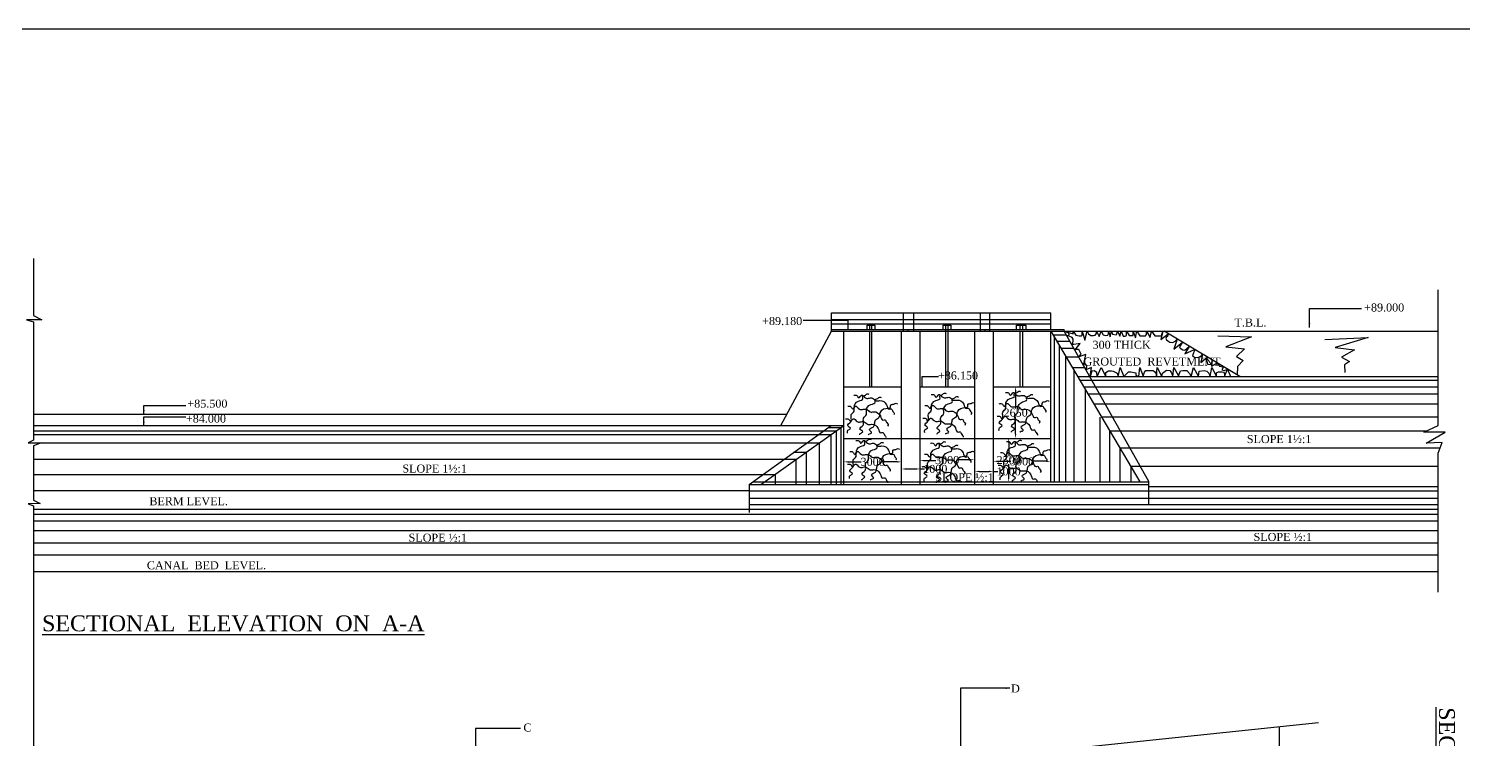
# Model space of a CAD drawing. Header units: millimetres. Extents: x 71701 to 922021, y 11212 to 550189.
# Drawn here: x 372996 to 736921, y 369944 to 550189 of the extents above; entities that cross this region are included whole.
import ezdxf

# ---------------------------------------------------------------- set-up
doc = ezdxf.new("R2010")
doc.units = ezdxf.units.MM
doc.header["$MEASUREMENT"] = 0
doc.header["$PDMODE"] = 66
doc.header["$PDSIZE"] = 170
for name, color, linetype in [('DIM', 5, 'Continuous'), ('DWG. LINE', 1, 'Continuous'), ('HATCH', 2, 'Continuous'), ('TEXT', 7, 'Continuous')]:
    doc.layers.add(name, color=color, linetype=linetype)
doc.layers.add('TITLE', color=7, linetype='Continuous', lineweight=30)
doc.styles.get("Standard").update_dxf_attribs({"font": 'TIMES.TTF', "height": 2030})
doc.dimstyles.get("Standard").update_dxf_attribs({"dimtxt": 2030, "dimasz": 1100, "dimexe": 0.18, "dimexo": 0.0625, "dimgap": 0.09, "dimtad": 0, "dimtih": 1, "dimtoh": 1, "dimdec": 1, "dimzin": 0, "dimdsep": 46, "dimtxsty": 'Standard', "dimcen": 0.09, "dimse1": 1, "dimse2": 1, "dimclrd": 5, "dimclre": 5, "dimclrt": 4, "dimadec": 0, "dimazin": 0, "dimtfac": 1, "dimtdec": 1, "dimtofl": 0, "dimtmove": 0, "dimatfit": 3, "dimfxl": 1, "dimtolj": 1, "dimtzin": 0, "dimarcsym": 0})

# ---------------------------------------------------------------- blocks, each defined once
blk = doc.blocks.new('*D34')
at = {"layer": 'Defpoints', "color": 0}
for p in [(594398, 438513), (599110, 438513), (599110, 438513)]:
    blk.add_point(p, dxfattribs=at)
at = {"layer": 'DIM', "color": 5, "lineweight": -2}
for p, q in [((595498, 438513), (598010, 438513)), ((599110, 438513), (600210, 438513))]:
    blk.add_line(p, q, dxfattribs=at)
at = {"layer": 'DIM', "color": 5}
for points in [[(595498, 438697), (595498, 438330), (594398, 438513)], [(598010, 438697), (598010, 438330), (599110, 438513)]]:
    blk.add_solid(points, dxfattribs=at)
at = {"layer": 'DIM', "color": 4, "insert": (602979, 438513), "char_height": 2030, "attachment_point": 5}
blk.add_mtext('\\A1;1000', dxfattribs=at)
blk = doc.blocks.new('*D35')
at = {"layer": 'Defpoints', "color": 0}
for p in [(599045, 440634), (612922, 440864), (612922, 440864)]:
    blk.add_point(p, dxfattribs=at)
at = {"layer": 'DIM', "color": 5, "lineweight": -2}
for p, q in [((600145, 440653), (603100, 440701)), ((611822, 440846), (608867, 440797))]:
    blk.add_line(p, q, dxfattribs=at)
at = {"layer": 'DIM', "color": 5}
for points in [[(600142, 440836), (600148, 440469), (599045, 440634)], [(611819, 441029), (611825, 440662), (612922, 440864)]]:
    blk.add_solid(points, dxfattribs=at)
at = {"layer": 'DIM', "color": 4, "insert": (605984, 440749), "char_height": 2030, "attachment_point": 5}
blk.add_mtext('\\A1;3000', dxfattribs=at)
blk = doc.blocks.new('*D36')
at = {"layer": 'Defpoints', "color": 0}
for p in [(612988, 437895), (617716, 437895), (617716, 437895)]:
    blk.add_point(p, dxfattribs=at)
at = {"layer": 'DIM', "color": 5, "lineweight": -2}
for p, q in [((614088, 437895), (616616, 437895)), ((617716, 437895), (618816, 437895))]:
    blk.add_line(p, q, dxfattribs=at)
at = {"layer": 'DIM', "color": 5}
for points in [[(614088, 438078), (614088, 437712), (612988, 437895)], [(616616, 438078), (616616, 437712), (617716, 437895)]]:
    blk.add_solid(points, dxfattribs=at)
at = {"layer": 'DIM', "color": 4, "insert": (621585, 437895), "char_height": 2030, "attachment_point": 5}
blk.add_mtext('\\A1;1000', dxfattribs=at)
blk = doc.blocks.new('*D37')
at = {"layer": 'Defpoints', "color": 0}
for p in [(617716, 440453), (632267, 440453), (632267, 440453)]:
    blk.add_point(p, dxfattribs=at)
at = {"layer": 'DIM', "color": 5, "lineweight": -2}
for p, q in [((618816, 440453), (622108, 440453)), ((631167, 440453), (627875, 440453))]:
    blk.add_line(p, q, dxfattribs=at)
at = {"layer": 'DIM', "color": 5}
for points in [[(618816, 440637), (618816, 440270), (617716, 440453)], [(631167, 440637), (631167, 440270), (632267, 440453)]]:
    blk.add_solid(points, dxfattribs=at)
at = {"layer": 'DIM', "color": 4, "insert": (624992, 440453), "char_height": 2030, "attachment_point": 5}
blk.add_mtext('\\A1;3000', dxfattribs=at)
blk = doc.blocks.new('*D38')
at = {"layer": 'Defpoints', "color": 0}
for p in [(579779, 440317), (594398, 440317), (594398, 440317)]:
    blk.add_point(p, dxfattribs=at)
at = {"layer": 'DIM', "color": 5, "lineweight": -2}
for p, q in [((580879, 440317), (584205, 440317)), ((593298, 440317), (589972, 440317))]:
    blk.add_line(p, q, dxfattribs=at)
at = {"layer": 'DIM', "color": 5}
for points in [[(580879, 440500), (580879, 440134), (579779, 440317)], [(593298, 440500), (593298, 440134), (594398, 440317)]]:
    blk.add_solid(points, dxfattribs=at)
at = {"layer": 'DIM', "color": 4, "insert": (587089, 440317), "char_height": 2030, "attachment_point": 5}
blk.add_mtext('\\A1;3000', dxfattribs=at)
blk = doc.blocks.new('*D39')
at = {"layer": 'Defpoints', "color": 0}
for p in [(621592, 446285), (621627, 446285), (621627, 435227)]:
    blk.add_point(p, dxfattribs=at)
at = {"layer": 'DIM', "color": 5, "lineweight": -2}
for p, q in [((621592, 445185), (621592, 441789)), ((621592, 436327), (621592, 439723))]:
    blk.add_line(p, q, dxfattribs=at)
at = {"layer": 'DIM', "color": 5}
for points in [[(621408, 445185), (621775, 445185), (621592, 446285)], [(621408, 436327), (621775, 436327), (621592, 435227)]]:
    blk.add_solid(points, dxfattribs=at)
at = {"layer": 'DIM', "color": 4, "insert": (621592, 440756), "char_height": 2030, "attachment_point": 5}
blk.add_mtext('\\A1;2500', dxfattribs=at)
blk = doc.blocks.new('*D40')
at = {"layer": 'Defpoints', "color": 0}
for p in [(621627, 459333), (623358, 459333), (621627, 446285)]:
    blk.add_point(p, dxfattribs=at)
at = {"layer": 'DIM', "color": 5, "lineweight": -2}
for p, q in [((623358, 458233), (623358, 453841)), ((623358, 447385), (623358, 451776))]:
    blk.add_line(p, q, dxfattribs=at)
at = {"layer": 'DIM', "color": 5}
for points in [[(623175, 458233), (623541, 458233), (623358, 459333)], [(623175, 447385), (623541, 447385), (623358, 446285)]]:
    blk.add_solid(points, dxfattribs=at)
at = {"layer": 'DIM', "color": 4, "insert": (623358, 452809), "char_height": 2030, "attachment_point": 5}
blk.add_mtext('\\A1;2650', dxfattribs=at)

msp = doc.modelspace()

# ---------------------------------------------------------------- linework, layer by layer
at = {"layer": 'DWG. LINE'}
for p, q in [((374186.15, 491909.26), (374186.15, 477478.61)), ((730510.15, 449508.5), (730510.15, 483983.18)), ((374186.15, 477478.61), (376293.47, 476306.84)), ((576626.8, 473434.56), (576626.8, 478113.89)), ((576626.8, 478113.89), (632267.49, 478113.89)), ((594910.01, 473434.56), (594910.01, 478113.89)), ((597527.31, 473434.56), (597527.31, 478113.89)), ((614402.76, 473434.56), (614402.76, 478113.89)), ((616788.4, 473434.56), (616788.4, 478113.89)), ((632267.49, 473881.01), (632267.49, 478113.89)), ((376293.47, 476306.84), (372408.06, 476343.45)), ((372408.06, 476343.45), (374186.15, 475794.19)), ((374186.15, 475794.19), (374186.15, 445810.06)), ((563786.06, 449537.5), (576626.8, 473434.56)), ((576626.8, 476433.69), (632267.49, 476433.69)), ((576626.8, 475340.59), (632267.49, 475340.59)), ((576626.8, 473881.01), (635699.95, 473881.01)), ((576626.8, 473434.56), (730510.15, 473434.56)), ((579779.49, 434558.1), (579779.49, 473434.56)), ((585725.02, 473881.01), (585725.02, 474973.27)), ((585725.02, 474973.27), (587608.95, 474973.27)), ((586366.23, 473881.01), (586366.23, 474973.27)), ((586366.23, 459332.6), (586366.23, 473434.56)), ((586905.48, 473881.01), (586905.48, 474973.27)), ((586905.48, 459332.6), (586905.48, 473434.56)), ((587608.95, 474973.27), (587608.95, 473881.01)), ((594397.67, 434558.1), (594397.67, 473434.56)), ((596039.1, 473881.01), (596039.1, 473434.56)), ((599110.37, 434558.1), (599110.37, 473434.56)), ((605006.15, 473881.01), (605006.15, 474973.27)), ((605006.15, 474973.27), (606890.08, 474973.27)), ((605615.38, 459332.6), (605615.38, 474973.27)), ((606244.5, 459332.6), (606244.5, 474973.27)), ((606890.08, 474973.27), (606890.08, 473881.01)), ((612987.56, 434558.1), (612987.56, 473434.56)), ((615580.99, 473881.01), (615580.99, 473434.56)), ((617716.08, 434558.1), (617716.08, 473434.56)), ((623586.31, 473881.01), (623586.31, 474952.21)), ((623586.31, 474952.21), (625987.1, 474952.21)), ((624488.86, 473881.01), (624488.86, 474952.21)), ((624488.86, 459332.6), (624488.86, 473434.56)), ((625196.89, 473881.01), (625196.89, 474952.21)), ((625196.89, 459332.6), (625196.89, 473434.56)), ((625987.1, 474952.21), (625987.1, 473881.01)), ((632267.49, 473434.56), (654895.13, 435227.41)), ((632267.49, 435227.41), (632267.49, 473434.56)), ((635699.95, 473434.56), (635699.95, 473881.01)), ((657140.4, 435315.83), (635699.95, 473434.56)), ((680247.85, 461948.07), (660997.42, 473434.56)), ((632781.87, 472566.02), (636188.47, 472566.02)), ((633219.35, 435227.41), (633219.35, 471827.33)), ((633761.62, 470911.7), (637118.96, 470911.7)), ((634448.84, 435227.41), (634448.84, 469751.33)), ((634823.45, 469118.78), (638127.42, 469118.78)), ((636114.59, 435227.41), (636114.59, 466938.67)), ((636114.59, 466938.67), (639355.65, 466935.12)), ((637716.43, 464233.94), (640874.97, 464233.94)), ((638176.95, 435227.41), (638176.95, 463456.34)), ((579779.49, 459332.6), (594397.67, 459332.6)), ((599110.37, 459332.6), (612987.56, 459332.6)), ((617716.08, 459332.6), (632267.49, 459332.6)), ((639070.21, 461948.07), (730510.15, 461948.07)), ((639607.6, 461040.66), (730510.15, 461040.66)), ((640619.18, 459332.6), (730510.15, 459332.6)), ((641111.85, 435227.41), (641111.85, 458500.72)), ((641662.36, 457571.17), (730510.15, 457571.17)), ((643148.11, 455062.45), (730510.15, 455062.45)), ((374186.15, 452381.11), (565314.03, 452381.11)), ((644756.35, 451635.97), (644756.35, 435227.41)), ((645108.04, 451753.09), (730510.15, 451753.09)), ((374186.15, 449537.5), (579779.49, 449537.5)), ((374186.15, 448178.98), (577848.75, 448178.98)), ((555757.91, 434541.27), (576522.81, 449537.5)), ((558753.66, 434558.1), (579779.49, 449556.21)), ((578983.5, 448988.41), (575762.51, 448988.41)), ((577848.75, 448178.98), (577848.75, 434558.1)), ((578983.5, 448988.41), (578983.5, 434558.1)), ((647202.62, 448216.35), (727756.29, 448216.35)), ((647202.62, 448216.35), (647202.62, 435227.41)), ((726917.57, 447822.81), (730510.15, 449508.5)), ((732316.43, 447822.81), (726917.57, 447822.81)), ((727500.37, 445024.6), (732316.43, 447822.81)), ((374186.15, 445810.06), (372867.74, 445106.83)), ((372867.74, 445106.83), (376185.66, 445103.89)), ((374186.15, 447231.41), (576520.36, 447231.41)), ((376185.66, 445103.89), (374186.15, 444362.85)), ((374186.15, 444362.85), (374186.15, 430605.44)), ((376185.66, 445103.89), (573537.79, 445103.89)), ((573537.79, 445103.89), (573537.79, 434558.1)), ((576520.36, 447231.41), (576520.36, 434558.1)), ((579779.49, 446284.57), (632267.49, 446284.57)), ((731518.84, 445269.79), (727500.37, 445024.6)), ((730510.15, 442500.5), (731518.84, 445269.79)), ((374186.15, 440962.66), (567732.21, 440962.66)), ((570204.65, 442726.3), (567003.92, 442663.04)), ((567592.53, 440962.66), (567592.53, 434558.1)), ((570204.65, 442726.3), (570204.65, 434558.1)), ((649794.78, 443839.45), (730997.85, 443839.45)), ((649794.78, 443839.45), (649794.78, 435227.41)), ((730510.15, 407296.82), (730510.15, 442500.5)), ((374186.15, 437138.46), (562371.06, 437138.46)), ((562371.06, 437138.46), (562371.06, 434558.1)), ((652544.99, 439195.66), (730510.15, 439195.66)), ((652544.99, 439195.66), (652544.99, 435227.41)), ((555757.91, 434558.1), (657140.4, 434558.1)), ((555757.91, 434541.27), (555757.91, 427461.08)), ((556708, 435227.41), (657140.4, 435227.41)), ((657140.4, 429536.93), (657140.4, 435315.83)), ((657140.4, 434054.43), (730510.15, 434054.43)), ((375907.19, 429785.41), (372876.35, 429701.3)), ((372876.35, 429701.3), (374186.15, 429154.62)), ((374186.15, 433026.5), (555757.91, 433026.5)), ((374186.15, 430605.44), (375907.19, 429785.41)), ((555757.91, 429536.93), (730510.15, 429536.93)), ((555775.03, 432986.31), (730527.27, 432986.31)), ((555843.52, 431087.36), (730595.76, 431087.36)), ((374186.15, 429154.62), (374186.15, 291137.01)), ((374186.15, 428337.87), (730510.15, 428337.87)), ((374186.15, 427053.16), (730510.15, 427053.16)), ((374186.15, 425340.22), (730510.15, 425340.22)), ((374186.15, 422885.01), (730510.15, 422885.01)), ((374186.15, 419807.96), (730510.15, 419807.96)), ((374186.15, 416755.6), (730510.15, 416755.6)), ((374186.15, 412470.86), (730510.15, 412470.86)), ((385686.02, 341343.65), (700147.47, 374236.31)), ((690224.76, 373198.39), (690224.76, 272715.78))]:
    msp.add_line(p, q, dxfattribs=at)
at = {"layer": 'HATCH'}
for p, q in [((636816.78, 472984.03), (635699.95, 473434.56)), ((635699.95, 473434.56), (637986.65, 472780.75)), ((637986.65, 472780.75), (637986.65, 473434.56)), ((637986.65, 473434.56), (638622.45, 472450.43)), ((640199.23, 472450.43), (640199.23, 473434.56)), ((640199.23, 473434.56), (640911.32, 471154.52)), ((640911.32, 471154.52), (641496.25, 473434.56)), ((641496.25, 473434.56), (641877.73, 472831.57)), ((643831.8, 472901.58), (643831.8, 473434.56)), ((643831.8, 473434.56), (644562.67, 472117.91)), ((644562.67, 472117.91), (645061.8, 473434.56)), ((645061.8, 473434.56), (645578.76, 472566.02)), ((646880.06, 472776.91), (646880.06, 473434.56)), ((646880.06, 473434.56), (647379.19, 472064.48)), ((647379.19, 472064.48), (647682.24, 473434.56)), ((647682.24, 473434.56), (647931.8, 472723.47)), ((649037.02, 472670.04), (649179.63, 473434.56)), ((649179.63, 473434.56), (649750.07, 472206.96)), ((649750.07, 472206.96), (650160.07, 473434.56)), ((650160.07, 473434.56), (650677.02, 472224.77)), ((651497.02, 472759.1), (651497.02, 473434.56)), ((651497.02, 473434.56), (652120.94, 472402.88)), ((653208.33, 472385.07), (653208.33, 473434.56)), ((653208.33, 473434.56), (653796.59, 471779.51)), ((653796.59, 471779.51), (654117.46, 473434.56)), ((654117.46, 473434.56), (654840.08, 472242.08)), ((656533.55, 472651.73), (656533.55, 473434.56)), ((656533.55, 473434.56), (657496.17, 471868.06)), ((657496.17, 471868.06), (657834.86, 473434.56)), ((657834.86, 473434.56), (658708.34, 472295.52)), ((660687.04, 473434.56), (660205.73, 471351.55)), ((660348.34, 472313.33), (660687.04, 473434.56)), ((636345.05, 472287.63), (636918.51, 472566.02)), ((636705.45, 472300.13), (636345.05, 472287.63)), ((637718.49, 471854.77), (636705.45, 472300.13)), ((636918.51, 472566.02), (636816.78, 472984.03)), ((639725.29, 470353.25), (637646.77, 469973.32)), ((637646.77, 469973.32), (637841.04, 470312.77)), ((637961.62, 471409.42), (637718.49, 471854.77)), ((637841.04, 470312.77), (637961.62, 471085.53)), ((637961.62, 471085.53), (637961.62, 471409.42)), ((638411.4, 468613.9), (639725.29, 470353.25)), ((638622.45, 472450.43), (639461.7, 472247.15)), ((639461.7, 472247.15), (639995.77, 472297.97)), ((639995.77, 472297.97), (640199.23, 472450.43)), ((641877.73, 472831.57), (642411.8, 472399.61)), ((642411.8, 472399.61), (643073.03, 472374.2)), ((643073.03, 472374.2), (643564.41, 472438.5)), ((643564.41, 472438.5), (643831.8, 472901.58)), ((645578.76, 472566.02), (646149.19, 472402.88)), ((646149.19, 472402.88), (646755.28, 472474.12)), ((646755.28, 472474.12), (646880.06, 472776.91)), ((647931.8, 472723.47), (648858.76, 472566.02)), ((648858.76, 472566.02), (649037.02, 472670.04)), ((650677.02, 472224.77), (651104.85, 472171.34)), ((651104.85, 472171.34), (651461.37, 472331.64)), ((651461.37, 472331.64), (651497.02, 472759.1)), ((652120.94, 472402.88), (652548.76, 472349.45)), ((652548.76, 472349.45), (653208.33, 472385.07)), ((654840.08, 472242.08), (655535.29, 472242.08)), ((655535.29, 472242.08), (656319.64, 472313.33)), ((656319.64, 472313.33), (656533.55, 472651.73)), ((658708.34, 472295.52), (659332.25, 472295.52)), ((659332.25, 472295.52), (659653.12, 472277.71)), ((659653.12, 472277.71), (660348.34, 472313.33)), ((660205.73, 471351.55), (662030.91, 472817.88)), ((661621.6, 472009.35), (661461.16, 471635.32)), ((661461.16, 471635.32), (661639.42, 471243.49)), ((661888.99, 472151.83), (661621.6, 472009.35)), ((661639.42, 471243.49), (661924.64, 471011.95)), ((662030.91, 472817.88), (661888.99, 472151.83)), ((661924.64, 471011.95), (662459.42, 470655.73)), ((662459.42, 470655.73), (663208.12, 470602.3)), ((663208.12, 470602.3), (663814.21, 470911.7)), ((664302.43, 471462.5), (663528.99, 468910.28)), ((663528.99, 468910.28), (665651.4, 470657.58)), ((663814.21, 470911.7), (664302.43, 471462.5)), ((665651.4, 470657.58), (664919.43, 469533.66)), ((664919.43, 469533.66), (665097.69, 469118.78)), ((666309.86, 468625.31), (667414.97, 469605.29)), ((667414.97, 469605.29), (666309.86, 467716.97)), ((674645.16, 472256.72), (683210.59, 472025.42)), ((683210.59, 472025.42), (676651.48, 469481.14)), ((676651.48, 469481.14), (681435.77, 469018.54)), ((701767.62, 471325.04), (712802.36, 471864.74)), ((712802.36, 471864.74), (704391.27, 469320.46)), ((638732.51, 468794.52), (638411.4, 468613.9)), ((639218.77, 468814.76), (638732.51, 468794.52)), ((639482.16, 468673.06), (639218.77, 468814.76)), ((639355.65, 466935.12), (639948.16, 467600.16)), ((641206.34, 467551.57), (639355.65, 466935.12)), ((639948.16, 467600.16), (639482.16, 468673.06)), ((640586, 464747.7), (641206.34, 467551.57)), ((665097.69, 469118.78), (665757.25, 468714.37)), ((665757.25, 468714.37), (666309.86, 468625.31)), ((666309.86, 467716.97), (668727.53, 468822.1)), ((668487.99, 467978.47), (668220.6, 467248.23)), ((668220.6, 467248.23), (668755.45, 466902.88)), ((668798.5, 468666.84), (668487.99, 467978.47)), ((668727.53, 468822.1), (668798.5, 468666.84)), ((668755.45, 466902.88), (669450.6, 466820.77)), ((669450.6, 466820.77), (670448.86, 467141.37)), ((670736.48, 467623.38), (670306.25, 465520.59)), ((670306.25, 465520.59), (671949.86, 466899.37)), ((670448.86, 467141.37), (670736.48, 467623.38)), ((671949.86, 466899.37), (671803.64, 466322.07)), ((671803.64, 466322.07), (671821.47, 465859)), ((671821.47, 465859), (672017.56, 465093.14)), ((673231.4, 466134.7), (673074.48, 464625.36)), ((673104.95, 465217.81), (673231.4, 466134.7)), ((681435.77, 469018.54), (679352.29, 467013.96)), ((679352.29, 467013.96), (681049.94, 466011.67)), ((681049.94, 466011.67), (679660.95, 464469.68)), ((704391.27, 469320.46), (709329.89, 468703.66)), ((709329.89, 468703.66), (706011.75, 466853.28)), ((706011.75, 466853.28), (708018.07, 465773.88)), ((640887.1, 465387.1), (640586, 464747.7)), ((641350.03, 464744.7), (640887.1, 465387.1)), ((641180.2, 463691.28), (641414.32, 464423.5)), ((642623.08, 464233.94), (641180.2, 463691.28)), ((641414.32, 464423.5), (641350.03, 464744.7)), ((642250.17, 461948.07), (642623.08, 464233.94)), ((642674.52, 463331.42), (642250.17, 461948.07)), ((643291.75, 463395.66), (642674.52, 463331.42)), ((643934.71, 462958.82), (643291.75, 463395.66)), ((644031.1, 461948.07), (643934.71, 462958.82)), ((644031.1, 461948.07), (645058.99, 464233.94)), ((645058.99, 464233.94), (646273.77, 461948.07)), ((646273.77, 462983.39), (646927.89, 463426.87)), ((646273.77, 461948.07), (646273.77, 462983.39)), ((646927.89, 463426.87), (647652.09, 463426.87)), ((647652.09, 463426.87), (648095.95, 463310.17)), ((648095.95, 463310.17), (649100.48, 462820)), ((649100.48, 462820), (649357.46, 461948.07)), ((649357.46, 461948.07), (649871.4, 464233.94)), ((649871.4, 464233.94), (650805.85, 461948.07)), ((650805.85, 461948.07), (651997.27, 463170.12)), ((651997.27, 463170.12), (652581.3, 463170.12)), ((652581.3, 463170.12), (653889.53, 462913.37)), ((653889.53, 462913.37), (653889.53, 462306.5)), ((653889.53, 462306.5), (654590.37, 461948.07)), ((654590.37, 461948.07), (654823.98, 464233.94)), ((654823.98, 464233.94), (655735.07, 462049.75)), ((655735.07, 462049.75), (656038.77, 463100.1)), ((656038.77, 463100.1), (656412.55, 463496.9)), ((656412.55, 463496.9), (656949.85, 463496.9)), ((656949.85, 463496.9), (657300.27, 463496.9)), ((657300.27, 463496.9), (657767.5, 463496.9)), ((657767.5, 463496.9), (658281.44, 463496.9)), ((658281.44, 463496.9), (658655.22, 463193.46)), ((658655.22, 463193.46), (659052.36, 462446.55)), ((659052.36, 461948.07), (659285.97, 464233.94)), ((659052.36, 462446.55), (659052.36, 461948.07)), ((659285.97, 464233.94), (660418.29, 461948.07)), ((660418.29, 461948.07), (660628.54, 462820)), ((660628.54, 462820), (661586.35, 463590.26)), ((661586.35, 463590.26), (662450.72, 463450.21)), ((662450.72, 463450.21), (662801.13, 463053.42)), ((662801.13, 463053.42), (662964.66, 462633.28)), ((662964.66, 462633.28), (663221.64, 461948.07)), ((663221.64, 461948.07), (663478.61, 464233.94)), ((663478.61, 464233.94), (664646.67, 462119.77)), ((664646.67, 462119.77), (665160.62, 463403.53)), ((665160.62, 463403.53), (665768.01, 463473.55)), ((665768.01, 463473.55), (666352.04, 463473.55)), ((666352.04, 463473.55), (666795.9, 463473.55)), ((666795.9, 463473.55), (667426.66, 462726.64)), ((667426.66, 462726.64), (667870.52, 461948.07)), ((667870.52, 461948.07), (668454.55, 464233.94)), ((668454.55, 464233.94), (669716.06, 461948.07)), ((669716.06, 461948.07), (669939.86, 463309.77)), ((669939.86, 463309.77), (671224.73, 463496.5)), ((671224.73, 463496.5), (671855.48, 463333.12)), ((671855.48, 463333.12), (672346.07, 462842.95)), ((672017.56, 465093.14), (672677.12, 465004.08)), ((672346.07, 462842.95), (672719.85, 461948.07)), ((672677.12, 465004.08), (673104.95, 465217.81)), ((672719.85, 461948.07), (673116.99, 464233.94)), ((673074.48, 464625.36), (674465.67, 465398.22)), ((673116.99, 464233.94), (674308.41, 461948.07)), ((674308.41, 462912.98), (674799, 463193.07)), ((674308.41, 461948.07), (674308.41, 462912.98)), ((674465.67, 465398.22), (674803.62, 464892.52)), ((674799, 463193.07), (675733.45, 463193.07)), ((674803.62, 464892.52), (675035.36, 464625.36)), ((675035.36, 464625.36), (675498.83, 464500.69)), ((675498.83, 464500.69), (676077.05, 464436.73)), ((676077.05, 464436.73), (675641.44, 463663.58)), ((675641.44, 463663.58), (676247.53, 463521.1)), ((675733.45, 463193.07), (676060.5, 463099.7)), ((676060.5, 463099.7), (676340.84, 462749.59)), ((676247.53, 463521.1), (677071.92, 463843.1)), ((676340.84, 461948.07), (677071.92, 463843.1)), ((676340.84, 462749.59), (676340.84, 461948.07)), ((677071.92, 463843.1), (677882.68, 461948.07)), ((679660.95, 464469.68), (679519.69, 462382.55)), ((708018.07, 465773.88), (706783.41, 464925.79)), ((706783.41, 464925.79), (706860.58, 462998.31))]:
    msp.add_line(p, q, dxfattribs=at)
for points in [[(580693.42, 447561.84), (580832.46, 448325.91), (581458.14, 448831.97), (580753.01, 449506.73), (581537.59, 450479.18), (581666.17, 451238.29), (581666.17, 452289.21), (582376.86, 453198.12), (582376.86, 454107.02), (583513.97, 455726.01), (584622.66, 456350.88), (584537.38, 456862.14), (585248.07, 457259.79), (585731.57, 457608.91), (586157.99, 457466.89)], [(582310.95, 457243.55), (583080.33, 457137.75), (583613.03, 456534.58), (584256.6, 457268.29), (585262.13, 456526.57), (586026.1, 456431.01), (587076.04, 456476.55), (588014.88, 455805.9), (588922.93, 455845.28), (590589.67, 454779.39), (591261.99, 453698.82), (591769.07, 453806.17), (592197.14, 453113.38), (592566.88, 452645.46), (592443.48, 452213.29)], [(600282.14, 447720.77), (600421.18, 448484.83), (601046.87, 448990.9), (600341.73, 449665.66), (601126.32, 450638.11), (601254.89, 451397.22), (601254.89, 452448.14), (601965.58, 453357.04), (601965.58, 454265.95), (603102.7, 455884.93), (604211.38, 456509.81), (604126.1, 457021.07), (604836.79, 457418.71), (605320.3, 457767.83), (605746.71, 457625.82)], [(601899.68, 457402.47), (602669.05, 457296.67), (603201.76, 456693.5), (603845.33, 457427.21), (604850.86, 456685.49), (605614.83, 456589.94), (606664.76, 456635.47), (607603.6, 455964.83), (608511.66, 456004.21), (610178.39, 454938.31), (610850.71, 453857.74), (611357.8, 453965.1), (611785.86, 453272.3), (612155.61, 452804.38), (612032.2, 452372.21)], [(619149.98, 448211.5), (619289.01, 448975.57), (619914.7, 449481.64), (619209.56, 450156.4), (619994.15, 451128.84), (620122.72, 451887.95), (620122.72, 452938.87), (620833.42, 453847.78), (620833.42, 454756.68), (621970.53, 456375.67), (623079.22, 457000.54), (622993.93, 457511.8), (623704.63, 457909.45), (624188.13, 458258.57), (624614.55, 458116.55)], [(619216.82, 455072.03), (619986.19, 454966.23), (620518.9, 454363.06), (621162.47, 455096.77), (622168, 454355.05), (622931.97, 454259.49), (623981.9, 454305.03), (624920.75, 453634.38), (625828.8, 453673.77), (627495.54, 452607.87), (628167.86, 451527.3), (628674.94, 451634.66), (629103.01, 450941.86), (629472.75, 450473.94), (629349.34, 450041.77)], [(620767.51, 457893.21), (621536.88, 457787.41), (622069.59, 457184.24), (622713.16, 457917.95), (623718.69, 457176.23), (624482.66, 457080.67), (625532.59, 457126.21), (626471.44, 456455.56), (627379.49, 456494.95), (629046.23, 455429.05), (629718.55, 454348.48), (630225.63, 454455.84), (630653.7, 453763.04), (631023.44, 453295.12), (630900.03, 452862.95)], [(580760.26, 454422.37), (581529.64, 454316.57), (582062.34, 453713.4), (582705.91, 454447.11), (583711.44, 453705.39), (584475.41, 453609.83), (585525.35, 453655.37), (586464.19, 452984.72), (587372.24, 453024.11), (589038.98, 451958.21), (589711.3, 450877.64), (590218.38, 450985), (590646.45, 450292.2), (591016.19, 449824.28), (590892.79, 449392.11)], [(600348.99, 454581.3), (601118.36, 454475.49), (601651.07, 453872.32), (602294.64, 454606.03), (603300.17, 453864.32), (604064.14, 453768.76), (605114.07, 453814.29), (606052.91, 453143.65), (606960.97, 453183.03), (608627.7, 452117.13), (609300.02, 451036.56), (609807.11, 451143.92), (610235.17, 450451.12), (610604.92, 449983.2), (610481.51, 449551.03)], [(581209.71, 436058.75), (581348.75, 436822.82), (581974.44, 437328.88), (581269.3, 438003.64), (582053.89, 438976.09), (582182.46, 439735.2), (582182.46, 440786.12), (582893.16, 441695.03), (582893.16, 442603.93), (584030.27, 444222.92), (585138.96, 444847.79), (585053.67, 445359.05), (585764.37, 445756.7), (586247.87, 446105.82), (586674.28, 445963.8)], [(582827.25, 445740.46), (583596.62, 445634.66), (584129.33, 445031.49), (584772.9, 445765.2), (585778.43, 445023.48), (586542.4, 444927.92), (587592.33, 444973.46), (588531.18, 444302.81), (589439.23, 444342.19), (591105.96, 443276.3), (591778.29, 442195.73), (592285.37, 442303.08), (592713.44, 441610.29), (593083.18, 441142.37), (592959.77, 440710.2)], [(600132.98, 435393.01), (600272.01, 436157.08), (600897.7, 436663.15), (600192.56, 437337.91), (600977.15, 438310.36), (601105.72, 439069.47), (601105.72, 440120.39), (601816.42, 441029.29), (601816.42, 441938.2), (602953.53, 443557.18), (604062.22, 444182.05), (603976.93, 444693.31), (604687.63, 445090.96), (605171.13, 445440.08), (605597.55, 445298.06)], [(601750.51, 445074.72), (602519.88, 444968.92), (603052.59, 444365.75), (603696.16, 445099.46), (604701.69, 444357.74), (605465.66, 444262.19), (606515.59, 444307.72), (607454.44, 443637.08), (608362.49, 443676.46), (610029.23, 442610.56), (610701.55, 441529.99), (611208.63, 441637.35), (611636.7, 440944.55), (612006.44, 440476.63), (611883.03, 440044.46)], [(619421.5, 435792.58), (619560.54, 436556.64), (620186.22, 437062.71), (619481.09, 437737.47), (620265.68, 438709.92), (620394.25, 439469.03), (620394.25, 440519.95), (621104.94, 441428.86), (621104.94, 442337.76), (622242.06, 443956.75), (623350.74, 444581.62), (623265.46, 445092.88), (623976.15, 445490.52), (624459.65, 445839.64), (624886.07, 445697.63)], [(621039.04, 445474.29), (621808.41, 445368.49), (622341.11, 444765.32), (622984.69, 445499.03), (623990.22, 444757.31), (624754.18, 444661.75), (625804.12, 444707.29), (626742.96, 444036.64), (627651.01, 444076.02), (629317.75, 443010.13), (629990.07, 441929.56), (630497.16, 442036.91), (630925.22, 441344.12), (631294.97, 440876.2), (631171.56, 440444.03)], [(581276.56, 442919.28), (582045.93, 442813.48), (582578.64, 442210.31), (583222.21, 442944.02), (584227.74, 442202.3), (584991.71, 442106.74), (586041.64, 442152.28), (586980.49, 441481.63), (587888.54, 441521.02), (589555.27, 440455.12), (590227.6, 439374.55), (590734.68, 439481.91), (591162.75, 438789.11), (591532.49, 438321.19), (591409.08, 437889.02)], [(600199.82, 442253.55), (600969.19, 442147.74), (601501.9, 441544.57), (602145.47, 442278.28), (603151, 441536.57), (603914.97, 441441.01), (604964.9, 441486.54), (605903.75, 440815.9), (606811.8, 440855.28), (608478.54, 439789.38), (609150.86, 438708.81), (609657.94, 438816.17), (610086.01, 438123.37), (610455.75, 437655.45), (610332.34, 437223.28)], [(619488.35, 442653.11), (620257.72, 442547.31), (620790.42, 441944.14), (621434, 442677.85), (622439.53, 441936.13), (623203.49, 441840.57), (624253.43, 441886.11), (625192.27, 441215.46), (626100.32, 441254.84), (627767.06, 440188.95), (628439.38, 439108.38), (628946.47, 439215.73), (629374.53, 438522.94), (629744.28, 438055.02), (629620.87, 437622.85)]]:
    msp.add_spline(points, degree=3, dxfattribs=at)
for points, knots in [([(583819.95, 447203.29), (583841.45, 447300.16), (583992.44, 447632.27), (585087.19, 447972.79), (583212.08, 448722.25), (584816.66, 449430.4), (584819.22, 450468.4), (584544.38, 451547.89), (585715.78, 452192.01), (585303.9, 453645.66), (586136.39, 454986.17), (588014.11, 455122.57), (587454.46, 456208.48), (588396.88, 456249.31), (588780, 456878.47), (589130.03, 456690.75), (589280.45, 456610.08)], [477.319657865, 477.319657865, 477.319657865, 477.319657865, 776.612383929, 1581.34114195, 2557.310794592, 3806.803771427, 4576.72473489, 5627.646835764, 6781.419979224, 7690.325021384, 9668.745385189, 10941.399523037, 11459.723879822, 12274.099805621, 12870.470929018, 13319.91412954, 13319.91412954, 13319.91412954, 13319.91412954]), ([(585978.06, 447203.29), (586010.8, 447243.79), (586248.95, 447467), (587314.79, 447538.56), (585665.17, 448703.24), (587390.39, 449019.13), (587634.09, 450028.12), (587617.63, 451141.93), (588906.65, 451496.2), (588843.84, 453005.76), (589965.05, 454116.12), (591823.07, 453812.44), (591531.09, 454998.67), (592457.19, 454819.38), (592976.03, 455342.28), (593272.86, 455078.37), (593400.42, 454964.95)], [619.293373907, 619.293373907, 619.293373907, 619.293373907, 776.612383929, 1581.34114195, 2557.310794592, 3806.803771427, 4576.72473489, 5627.646835764, 6781.419979224, 7690.325021384, 9668.745385189, 10941.399523037, 11459.723879822, 12274.099805621, 12870.470929018, 13319.91412954, 13319.91412954, 13319.91412954, 13319.91412954]), ([(603408.67, 447362.21), (603430.18, 447459.08), (603581.16, 447791.19), (604675.91, 448131.72), (602800.81, 448881.17), (604405.39, 449589.33), (604407.94, 450627.32), (604133.1, 451706.82), (605304.51, 452350.94), (604892.62, 453804.58), (605725.11, 455145.1), (607602.84, 455281.5), (607043.19, 456367.41), (607985.6, 456408.24), (608368.72, 457037.39), (608718.75, 456849.68), (608869.18, 456769.01)], [477.319657865, 477.319657865, 477.319657865, 477.319657865, 776.612383929, 1581.34114195, 2557.310794592, 3806.803771427, 4576.72473489, 5627.646835764, 6781.419979224, 7690.325021384, 9668.745385189, 10941.399523037, 11459.723879822, 12274.099805621, 12870.470929018, 13319.91412954, 13319.91412954, 13319.91412954, 13319.91412954]), ([(605566.78, 447362.21), (605599.52, 447402.71), (605837.68, 447625.92), (606903.51, 447697.48), (605253.9, 448862.16), (606979.12, 449178.05), (607222.81, 450187.04), (607206.35, 451300.85), (608495.37, 451655.12), (608432.57, 453164.69), (609553.78, 454275.05), (611411.79, 453971.37), (611119.81, 455157.6), (612045.92, 454978.31), (612564.75, 455501.21), (612861.58, 455237.29), (612989.14, 455123.87)], [619.293373907, 619.293373907, 619.293373907, 619.293373907, 776.612383929, 1581.34114195, 2557.310794592, 3806.803771427, 4576.72473489, 5627.646835764, 6781.419979224, 7690.325021384, 9668.745385189, 10941.399523037, 11459.723879822, 12274.099805621, 12870.470929018, 13319.91412954, 13319.91412954, 13319.91412954, 13319.91412954]), ([(622276.51, 447852.95), (622298.01, 447949.82), (622449, 448281.93), (623543.75, 448622.46), (621668.64, 449371.91), (623273.22, 450080.06), (623275.77, 451118.06), (623000.93, 452197.55), (624172.34, 452841.67), (623760.46, 454295.32), (624592.95, 455635.83), (626470.67, 455772.24), (625911.02, 456858.14), (626853.43, 456898.97), (627236.55, 457528.13), (627586.58, 457340.41), (627737.01, 457259.74)], [477.319657865, 477.319657865, 477.319657865, 477.319657865, 776.612383929, 1581.34114195, 2557.310794592, 3806.803771427, 4576.72473489, 5627.646835764, 6781.419979224, 7690.325021384, 9668.745385189, 10941.399523037, 11459.723879822, 12274.099805621, 12870.470929018, 13319.91412954, 13319.91412954, 13319.91412954, 13319.91412954]), ([(624434.62, 447852.95), (624467.36, 447893.45), (624705.51, 448116.66), (625771.34, 448188.22), (624121.73, 449352.9), (625846.95, 449668.79), (626090.64, 450677.78), (626074.18, 451791.59), (627363.21, 452145.86), (627300.4, 453655.42), (628421.61, 454765.78), (630279.63, 454462.1), (629987.65, 455648.34), (630913.75, 455469.05), (631432.59, 455991.95), (631729.41, 455728.03), (631856.98, 455614.61)], [619.293373907, 619.293373907, 619.293373907, 619.293373907, 776.612383929, 1581.34114195, 2557.310794592, 3806.803771427, 4576.72473489, 5627.646835764, 6781.419979224, 7690.325021384, 9668.745385189, 10941.399523037, 11459.723879822, 12274.099805621, 12870.470929018, 13319.91412954, 13319.91412954, 13319.91412954, 13319.91412954]), ([(580202.36, 451243.61), (580480.68, 451280.29), (581047.41, 451355), (581524.01, 450028.43), (582191.52, 451934.25), (582968.53, 450361.85), (584005.66, 450404.28), (585072.23, 450725.64), (585766.51, 449583.24), (587200.94, 450057.72), (588576.26, 449284.1), (588793.9, 447414.05), (589854.54, 448020.22), (589936.16, 447080.46), (590496, 446771.98), (590460.44, 446526.75), (590440.32, 446461.11)], [0, 0, 0, 0, 776.612383929, 1581.34114195, 2557.310794592, 3806.803771427, 4576.72473489, 5627.646835764, 6781.419979224, 7690.325021384, 9668.745385189, 10941.399523037, 11459.723879822, 12274.099805622, 12870.470929018, 13073.878419081, 13073.878419081, 13073.878419081, 13073.878419081]), ([(599791.08, 451402.53), (600069.41, 451439.22), (600636.14, 451513.92), (601112.74, 450187.35), (601780.24, 452093.17), (602557.26, 450520.78), (603594.39, 450563.21), (604660.96, 450884.56), (605355.23, 449742.16), (606789.66, 450216.65), (608164.99, 449443.02), (608382.62, 447572.97), (609443.26, 448179.15), (609524.89, 447239.39), (610084.72, 446930.91), (610049.17, 446685.68), (610029.05, 446620.03)], [0, 0, 0, 0, 776.612383929, 1581.34114195, 2557.310794592, 3806.803771427, 4576.72473489, 5627.646835764, 6781.419979224, 7690.325021384, 9668.745385189, 10941.399523037, 11459.723879822, 12274.099805622, 12870.470929018, 13073.878419081, 13073.878419081, 13073.878419081, 13073.878419081]), ([(618658.92, 451893.27), (618937.24, 451929.96), (619503.97, 452004.66), (619980.57, 450678.09), (620648.07, 452583.91), (621425.09, 451011.52), (622462.22, 451053.94), (623528.79, 451375.3), (624223.06, 450232.9), (625657.5, 450707.38), (627032.82, 449933.76), (627250.46, 448063.71), (628311.1, 448669.88), (628392.72, 447730.12), (628952.55, 447421.64), (628917, 447176.41), (628896.88, 447110.77)], [0, 0, 0, 0, 776.612383929, 1581.34114195, 2557.310794592, 3806.803771427, 4576.72473489, 5627.646835764, 6781.419979224, 7690.325021384, 9668.745385189, 10941.399523037, 11459.723879822, 12274.099805622, 12870.470929018, 13073.878419081, 13073.878419081, 13073.878419081, 13073.878419081]), ([(584336.25, 435700.2), (584357.75, 435797.07), (584508.74, 436129.18), (585603.48, 436469.71), (583728.38, 437219.16), (585332.96, 437927.31), (585335.51, 438965.31), (585060.67, 440044.8), (586232.08, 440688.92), (585820.19, 442142.57), (586652.68, 443483.08), (588530.41, 443619.49), (587970.76, 444705.39), (588913.17, 444746.22), (589296.29, 445375.38), (589646.32, 445187.66), (589796.75, 445106.99)], [477.319657865, 477.319657865, 477.319657865, 477.319657865, 776.612383929, 1581.34114195, 2557.310794592, 3806.803771427, 4576.72473489, 5627.646835764, 6781.419979224, 7690.325021384, 9668.745385189, 10941.399523037, 11459.723879822, 12274.099805621, 12870.470929018, 13319.91412954, 13319.91412954, 13319.91412954, 13319.91412954]), ([(603259.51, 435034.46), (603281.01, 435131.33), (603432, 435463.44), (604526.75, 435803.97), (602651.64, 436553.42), (604256.22, 437261.58), (604258.77, 438299.57), (603983.93, 439379.07), (605155.34, 440023.19), (604743.46, 441476.83), (605575.95, 442817.35), (607453.67, 442953.75), (606894.02, 444039.66), (607836.43, 444080.49), (608219.55, 444709.64), (608569.58, 444521.93), (608720.01, 444441.26)], [477.319657865, 477.319657865, 477.319657865, 477.319657865, 776.612383929, 1581.34114195, 2557.310794592, 3806.803771427, 4576.72473489, 5627.646835764, 6781.419979224, 7690.325021384, 9668.745385189, 10941.399523037, 11459.723879822, 12274.099805621, 12870.470929018, 13319.91412954, 13319.91412954, 13319.91412954, 13319.91412954]), ([(622548.03, 435434.02), (622569.54, 435530.89), (622720.52, 435863.01), (623815.27, 436203.53), (621940.16, 436952.99), (623544.75, 437661.14), (623547.3, 438699.14), (623272.46, 439778.63), (624443.87, 440422.75), (624031.98, 441876.4), (624864.47, 443216.91), (626742.19, 443353.31), (626182.54, 444439.22), (627124.96, 444480.05), (627508.08, 445109.21), (627858.11, 444921.49), (628008.54, 444840.82)], [477.319657865, 477.319657865, 477.319657865, 477.319657865, 776.612383929, 1581.34114195, 2557.310794592, 3806.803771427, 4576.72473489, 5627.646835764, 6781.419979224, 7690.325021384, 9668.745385189, 10941.399523037, 11459.723879822, 12274.099805621, 12870.470929018, 13319.91412954, 13319.91412954, 13319.91412954, 13319.91412954]), ([(586494.35, 435700.2), (586527.1, 435740.7), (586765.25, 435963.91), (587831.08, 436035.47), (586181.47, 437200.15), (587906.69, 437516.04), (588150.38, 438525.03), (588133.92, 439638.84), (589422.95, 439993.11), (589360.14, 441502.67), (590481.35, 442613.03), (592339.37, 442309.35), (592047.39, 443495.58), (592973.49, 443316.3), (593492.32, 443839.19), (593789.15, 443575.28), (593916.72, 443461.86)], [619.293373907, 619.293373907, 619.293373907, 619.293373907, 776.612383929, 1581.34114195, 2557.310794592, 3806.803771427, 4576.72473489, 5627.646835764, 6781.419979224, 7690.325021384, 9668.745385189, 10941.399523037, 11459.723879822, 12274.099805621, 12870.470929018, 13319.91412954, 13319.91412954, 13319.91412954, 13319.91412954]), ([(605417.62, 435034.46), (605450.36, 435074.96), (605688.51, 435298.17), (606754.34, 435369.73), (605104.73, 436534.41), (606829.95, 436850.3), (607073.64, 437859.29), (607057.18, 438973.1), (608346.21, 439327.37), (608283.4, 440836.94), (609404.61, 441947.3), (611262.63, 441643.61), (610970.65, 442829.85), (611896.75, 442650.56), (612415.59, 443173.46), (612712.41, 442909.54), (612839.98, 442796.12)], [619.293373907, 619.293373907, 619.293373907, 619.293373907, 776.612383929, 1581.34114195, 2557.310794592, 3806.803771427, 4576.72473489, 5627.646835764, 6781.419979224, 7690.325021384, 9668.745385189, 10941.399523037, 11459.723879822, 12274.099805621, 12870.470929018, 13319.91412954, 13319.91412954, 13319.91412954, 13319.91412954]), ([(624706.14, 435434.02), (624738.88, 435474.53), (624977.03, 435697.73), (626042.87, 435769.3), (624393.25, 436933.98), (626118.47, 437249.87), (626362.17, 438258.85), (626345.71, 439372.66), (627634.73, 439726.94), (627571.92, 441236.5), (628693.14, 442346.86), (630551.15, 442043.18), (630259.17, 443229.41), (631185.28, 443050.12), (631704.11, 443573.02), (632000.94, 443309.11), (632128.5, 443195.69)], [619.293373907, 619.293373907, 619.293373907, 619.293373907, 776.612383929, 1581.34114195, 2557.310794592, 3806.803771427, 4576.72473489, 5627.646835764, 6781.419979224, 7690.325021384, 9668.745385189, 10941.399523037, 11459.723879822, 12274.099805621, 12870.470929018, 13319.91412954, 13319.91412954, 13319.91412954, 13319.91412954]), ([(580718.65, 439740.52), (580996.98, 439777.2), (581563.71, 439851.91), (582040.31, 438525.34), (582707.81, 440431.16), (583484.83, 438858.77), (584521.96, 438901.19), (585588.53, 439222.55), (586282.8, 438080.15), (587717.23, 438554.63), (589092.56, 437781.01), (589310.2, 435910.96), (590370.83, 436517.13), (590452.46, 435577.37), (591012.29, 435268.89), (590976.74, 435023.66), (590956.62, 434958.02)], [0, 0, 0, 0, 776.612383929, 1581.34114195, 2557.310794592, 3806.803771427, 4576.72473489, 5627.646835764, 6781.419979224, 7690.325021384, 9668.745385189, 10941.399523037, 11459.723879822, 12274.099805622, 12870.470929018, 13073.878419081, 13073.878419081, 13073.878419081, 13073.878419081]), ([(599641.92, 439074.78), (599920.24, 439111.47), (600486.97, 439186.17), (600963.57, 437859.6), (601631.07, 439765.42), (602408.09, 438193.03), (603445.22, 438235.46), (604511.79, 438556.81), (605206.06, 437414.41), (606640.5, 437888.9), (608015.82, 437115.27), (608233.46, 435245.22), (609184.6, 435788.82), (609307.93, 435425.14), (609387.27, 435227.41)], [0, 0, 0, 0, 776.612383929, 1581.34114195, 2557.310794592, 3806.803771427, 4576.72473489, 5627.646835764, 6781.419979224, 7690.325021384, 9668.745385189, 10941.399523037, 11459.723879822, 12005.140908257, 12005.140908257, 12005.140908257, 12005.140908257]), ([(618930.44, 439474.35), (619208.77, 439511.03), (619775.5, 439585.74), (620252.1, 438259.17), (620919.6, 440164.99), (621696.61, 438592.59), (622733.75, 438635.02), (623800.32, 438956.37), (624494.59, 437813.98), (625929.02, 438288.46), (627304.35, 437514.84), (627521.98, 435644.79), (628582.62, 436250.96), (628644.66, 435536.75), (628878.65, 435263.54), (628912.61, 435227.41)], [0, 0, 0, 0, 776.612383929, 1581.34114195, 2557.310794592, 3806.803771427, 4576.72473489, 5627.646835764, 6781.419979224, 7690.325021384, 9668.745385189, 10941.399523037, 11459.723879822, 12274.099805622, 12407.481766811, 12407.481766811, 12407.481766811, 12407.481766811])]:
    msp.add_open_spline(points, degree=3, knots=knots, dxfattribs=at)
at = {"layer": 'TITLE'}
msp.add_lwpolyline([(71700.89, 550188.52), (920966.35, 550188.52), (920966.35, 11212.35), (71700.89, 11212.35)], close=True, dxfattribs=at)
msp.add_lwpolyline([(71700.89, 550188.52), (920966.35, 550188.52), (920966.35, 11212.35), (71700.89, 11212.35)], close=True, dxfattribs=at)

# ---------------------------------------------------------------- texts
at = {"layer": 'TEXT'}
for s, p in [('+89.000', (711772.3, 478457.36)), ('+89.180', (559057.17, 475019.78)), ('T.B.L.', (678884.14, 474643.18)), ('300 THICK', (642876.07, 469003.7)), ('GROUTED  REVETMENT', (640586, 464747.7)), ('+86.150', (603659.54, 461220.18)), ('+85.500', (413251.04, 454071.66)), ('+84.000', (412883.54, 450277.52)), ('SLOPE 1½:1', (682011.12, 445084.38)), ('SLOPE 1½:1', (467794.07, 437603.44)), ('SLOPE ½:1', (602994.53, 435385.04)), ('BERM LEVEL.', (403613.26, 429317.81)), ('SLOPE ½:1', (683716.16, 420259.12)), ('SLOPE ½:1', (469367.2, 420071.85)), ('CANAL  BED  LEVEL.', (402974.94, 413068.77)), ('D', (622199.11, 381822.07)), ('C', (498496.22, 371915.31))]:
    msp.add_text(s, height=2030, dxfattribs=at).set_placement(p)
at = {"layer": 'TITLE'}
msp.add_text('%%USECTIONAL  ELEVATION  ON  A-A', height=4030, dxfattribs=at).set_placement((376384.54, 397345.21))
msp.add_text('%%USECTION ON CC', height=4030, rotation=270, dxfattribs=at).set_placement((730772.69, 378073.77))

# ---------------------------------------------------------------- dimensions: what is measured, and where the dimension line sits
at = {"layer": 'DIM'}
for p1, p2, distance, text, picture, middle in [((621626.85, 446284.57), (621626.85, 459332.6), -1731.12, '2650', '*D40', (623357.97, 452808.59)), ((621626.85, 435227.41), (621626.85, 446284.57), 35.1, '2500', '*D39', (621591.75, 440755.99)), ((579779.49, 440317.09), (594397.67, 440317.09), 0, '3000', '*D38', (587088.58, 440317.09)), ((599045.02, 440634.4), (612922.21, 440863.89), 0, '3000', '*D35', (605983.61, 440749.14)), ((617716.08, 440453.49), (632267.49, 440453.49), 0, '3000', '*D37', (624991.79, 440453.49)), ((594397.67, 438513.41), (599110.37, 438513.41), 0, '1000', '*D34', (602978.84, 438513.41)), ((612987.56, 437895.09), (617716.08, 437895.09), 0, '1000', '*D36', (621584.55, 437895.09))]:
    dim = msp.add_aligned_dim(p1=p1, p2=p2, distance=distance, text=text, dimstyle='Standard', dxfattribs=at)
    dim.commit()
    dim.dimension.update_dxf_attribs({"geometry": picture, "text_midpoint": middle})

# ---------------------------------------------------------------- leaders
for points in [[(697915.23, 474432.62), (697915.23, 479181.81), (711127.79, 479181.81)], [(580871.4, 473881.01), (580871.4, 476152.79), (569457.25, 476152.79)], [(599626.41, 459332.6), (599626.41, 461949.83), (603755.32, 461949.83)], [(402237.7, 452381.11), (402237.7, 454649.24), (412897.61, 454649.24)], [(402237.7, 449443.71), (402237.7, 451711.85), (412897.61, 451711.85)], [(621900.91, 382887.64), (609406.59, 382887.64), (609406.59, 354772.98)], [(497759.24, 372695.22), (486331.43, 372695.22), (486331.43, 336831.96)]]:
    msp.add_leader(points, dimstyle='Standard', override={"dimgap": 0.09, "dimtad": 0}, dxfattribs=at)

doc.saveas('drawing.dxf')
